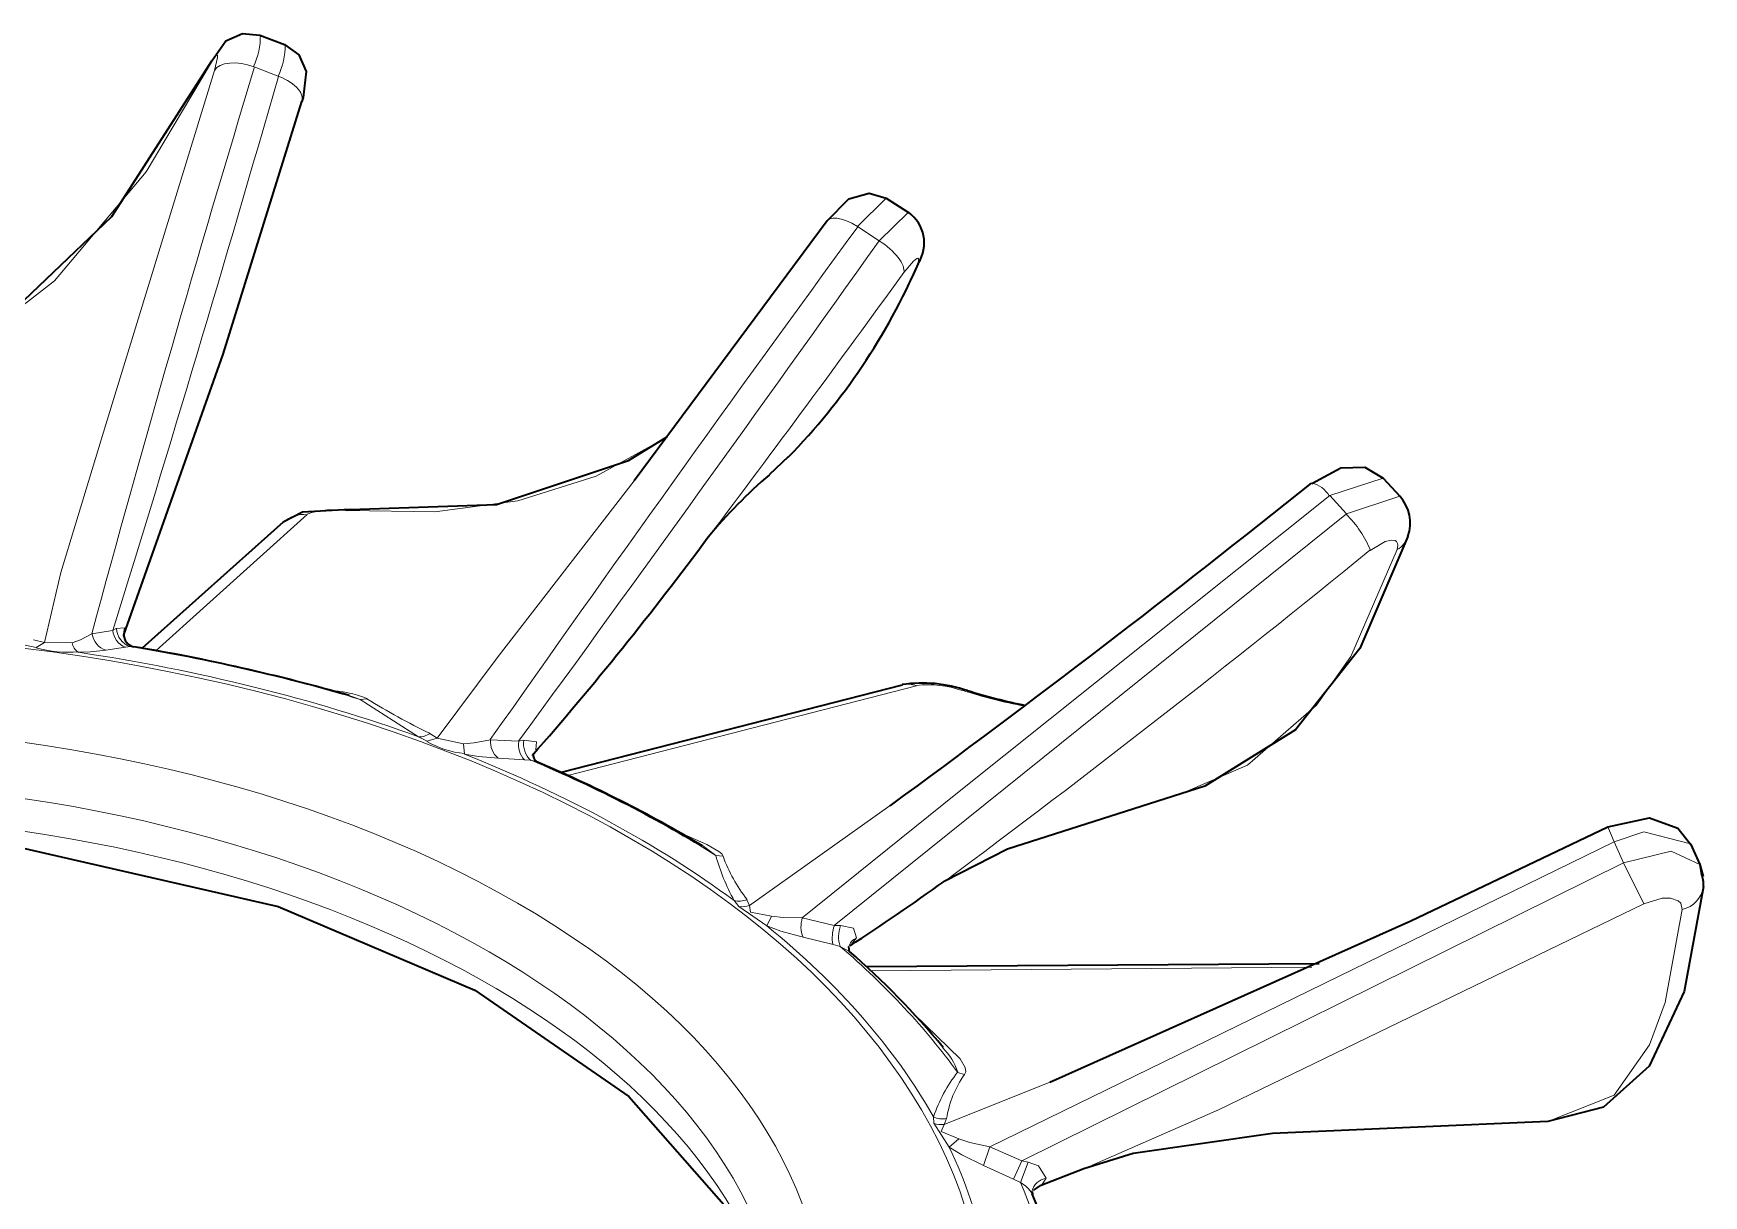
# Model space of a CAD drawing. Extents: x 145 to 857, y 42 to 790.
# Drawn here: x 659.634 to 662.144, y 495.198 to 496.944 of the extents above; entities that cross this region are included whole.
import ezdxf

# ---------------------------------------------------------------- set-up
doc = ezdxf.new("R2010")
doc.units = 0

msp = doc.modelspace()

# ---------------------------------------------------------------- linework, layer by layer
at = {"color": 7, "lineweight": 35, "ltscale": 0.000995021}
msp.add_line((659.9745, 496.9416), (660.0118, 496.9276), dxfattribs=at)
at = {"color": 7, "lineweight": 13, "ltscale": 0.000997118}
msp.add_line((659.9658, 496.8941), (660.0029, 496.8795), dxfattribs=at)
at = {"color": 7, "lineweight": 13, "ltscale": 0.001508}
msp.add_line((660.9156, 496.6964), (660.8725, 496.6542), dxfattribs=at)
at = {"color": 7, "lineweight": 35, "ltscale": 0.000991358}
msp.add_line((660.9156, 496.6964), (660.9491, 496.675), dxfattribs=at)
at = {"color": 7, "lineweight": 13, "ltscale": 0.001524}
msp.add_line((660.9054, 496.6324), (660.9489, 496.6751), dxfattribs=at)
at = {"color": 7, "lineweight": 35, "ltscale": 0.01216}
msp.add_line((660.8271, 496.6625), (660.537, 496.2721), dxfattribs=at)
at = {"color": 7, "lineweight": 13, "ltscale": 0.000986069}
msp.add_line((660.8725, 496.6542), (660.9054, 496.6324), dxfattribs=at)
at = {"color": 7, "lineweight": 35, "ltscale": 0.000972579}
msp.add_line((660.7686, 496.308), (660.7403, 496.2813), dxfattribs=at)
at = {"color": 7, "lineweight": 13, "ltscale": 0.002107}
msp.add_line((661.6624, 496.2761), (661.5823, 496.2498), dxfattribs=at)
at = {"color": 7, "lineweight": 35, "ltscale": 0.000929586}
msp.add_line((661.6624, 496.2761), (661.6877, 496.2489), dxfattribs=at)
at = {"color": 7, "lineweight": 13, "ltscale": 0.000929231}
msp.add_line((661.5823, 496.2498), (661.6072, 496.2221), dxfattribs=at)
at = {"color": 7, "lineweight": 13, "ltscale": 0.002122}
msp.add_line((661.6072, 496.2221), (661.6877, 496.2489), dxfattribs=at)
at = {"color": 7, "lineweight": 13, "ltscale": 0.007628}
msp.add_line((660.0457, 496.2211), (659.819, 496.0168), dxfattribs=at)
at = {"color": 7, "lineweight": 13, "ltscale": 9.28939e-05}
msp.add_line((660.1068, 496.2275), (660.1104, 496.2286), dxfattribs=at)
at = {"color": 7, "lineweight": 13, "ltscale": 0.024678}
msp.add_line((660.8376, 495.6039), (661.6072, 496.2221), dxfattribs=at)
at = {"color": 7, "lineweight": 35, "ltscale": 0.007103}
msp.add_line((660.0096, 496.2098), (659.798, 496.0203), dxfattribs=at)
at = {"color": 7, "lineweight": 13, "ltscale": 0.000790816}
msp.add_line((659.7534, 496.0471), (659.7222, 496.0419), dxfattribs=at)
at = {"color": 7, "lineweight": 13, "ltscale": 0.000156364}
msp.add_line((659.7589, 496.0501), (659.7534, 496.0471), dxfattribs=at)
at = {"color": 7, "lineweight": 13, "ltscale": 0.000433294}
msp.add_line((659.6218, 496.0252), (659.6387, 496.0214), dxfattribs=at)
at = {"color": 7, "lineweight": 13, "ltscale": 0.000424324}
msp.add_line((659.6343, 496.0332), (659.6508, 496.0289), dxfattribs=at)
at = {"color": 7, "lineweight": 13, "ltscale": 0.000356077}
msp.add_line((659.6387, 496.0214), (659.6508, 496.0289), dxfattribs=at)
at = {"color": 7, "lineweight": 13, "ltscale": 0.001041}
msp.add_line((659.6508, 496.0289), (659.6924, 496.0286), dxfattribs=at)
at = {"color": 7, "lineweight": 13, "ltscale": 0.00033439}
msp.add_line((659.6924, 496.0286), (659.7051, 496.0328), dxfattribs=at)
at = {"color": 7, "lineweight": 13, "ltscale": 0.000485321}
msp.add_line((659.7222, 496.0419), (659.7051, 496.0328), dxfattribs=at)
at = {"color": 7, "lineweight": 13, "ltscale": 0.000738994}
msp.add_line((659.7726, 496.022), (659.7433, 496.0176), dxfattribs=at)
at = {"color": 7, "lineweight": 13, "ltscale": 0.000180189}
msp.add_line((659.7797, 496.023), (659.7726, 496.022), dxfattribs=at)
at = {"color": 7, "lineweight": 13, "ltscale": 0.000136017}
msp.add_line((659.7852, 496.0227), (659.7797, 496.023), dxfattribs=at)
at = {"color": 7, "lineweight": 13, "ltscale": 0.000451918}
msp.add_line((659.702, 496.0143), (659.7201, 496.0149), dxfattribs=at)
at = {"color": 7, "lineweight": 13, "ltscale": 0.000585491}
msp.add_line((659.7433, 496.0176), (659.7201, 496.0149), dxfattribs=at)
at = {"color": 7, "lineweight": 13, "ltscale": 0.000443949}
msp.add_line((660.1086, 495.9493), (660.1254, 495.9435), dxfattribs=at)
at = {"color": 7, "lineweight": 13, "ltscale": 0.000256217}
msp.add_line((660.1254, 495.9435), (660.1356, 495.9446), dxfattribs=at)
at = {"color": 7, "lineweight": 13, "ltscale": 0.002603}
msp.add_line((660.1254, 495.9435), (660.2131, 495.8874), dxfattribs=at)
at = {"color": 7, "lineweight": 35, "ltscale": 0.01323}
msp.add_line((660.9399, 495.9651), (660.4272, 495.8337), dxfattribs=at)
at = {"color": 7, "lineweight": 13, "ltscale": 0.013516}
msp.add_line((660.9611, 495.964), (660.4376, 495.829), dxfattribs=at)
at = {"color": 7, "lineweight": 13, "ltscale": 0.00020461}
msp.add_line((661.0298, 495.9572), (661.038, 495.9569), dxfattribs=at)
at = {"color": 7, "lineweight": 13, "ltscale": 0.000360108}
msp.add_line((660.2131, 495.8874), (660.2258, 495.8806), dxfattribs=at)
at = {"color": 7, "lineweight": 13, "ltscale": 0.000398149}
msp.add_line((660.2258, 495.8806), (660.241, 495.8854), dxfattribs=at)
at = {"color": 7, "lineweight": 13, "ltscale": 0.000323775}
msp.add_line((660.2301, 495.8924), (660.241, 495.8854), dxfattribs=at)
at = {"color": 7, "lineweight": 13, "ltscale": 0.001014}
msp.add_line((660.241, 495.8854), (660.2806, 495.8767), dxfattribs=at)
at = {"color": 7, "lineweight": 13, "ltscale": 0.000401124}
msp.add_line((660.2806, 495.8767), (660.2966, 495.8781), dxfattribs=at)
at = {"color": 7, "lineweight": 13, "ltscale": 0.000387021}
msp.add_line((660.282, 495.8613), (660.2806, 495.8767), dxfattribs=at)
at = {"color": 7, "lineweight": 13, "ltscale": 0.000623786}
msp.add_line((660.321, 495.8829), (660.2966, 495.8781), dxfattribs=at)
at = {"color": 7, "lineweight": 13, "ltscale": 0.001056}
msp.add_line((660.3632, 495.8807), (660.321, 495.8829), dxfattribs=at)
at = {"color": 7, "lineweight": 13, "ltscale": 0.000202597}
msp.add_line((660.3712, 495.8824), (660.3632, 495.8807), dxfattribs=at)
at = {"color": 7, "lineweight": 13, "ltscale": 0.000528677}
msp.add_line((660.282, 495.8613), (660.3029, 495.8579), dxfattribs=at)
at = {"color": 7, "lineweight": 13, "ltscale": 0.000756634}
msp.add_line((660.3331, 495.8553), (660.3029, 495.8579), dxfattribs=at)
at = {"color": 7, "lineweight": 13, "ltscale": 0.00098795}
msp.add_line((660.3725, 495.8527), (660.3331, 495.8553), dxfattribs=at)
at = {"color": 7, "lineweight": 13, "ltscale": 0.000240205}
msp.add_line((660.3821, 495.852), (660.3725, 495.8527), dxfattribs=at)
at = {"color": 7, "lineweight": 13, "ltscale": 0.000224902}
msp.add_line((660.3907, 495.8495), (660.3821, 495.852), dxfattribs=at)
at = {"color": 7, "lineweight": 13, "ltscale": 0.006477}
msp.add_line((660.9216, 495.7841), (660.7105, 495.634), dxfattribs=at)
at = {"color": 7, "lineweight": 13, "ltscale": 0.000610117}
msp.add_line((662, 495.7518), (662.0098, 495.7295), dxfattribs=at)
at = {"color": 7, "lineweight": 13, "ltscale": 0.000627227}
msp.add_line((660.6395, 495.7238), (660.6598, 495.709), dxfattribs=at)
at = {"color": 7, "lineweight": 13, "ltscale": 0.02611}
msp.add_line((662.0098, 495.7295), (661.0713, 495.2713), dxfattribs=at)
at = {"color": 7, "lineweight": 13, "ltscale": 0.000859742}
msp.add_line((662.0098, 495.7295), (662.0235, 495.6979), dxfattribs=at)
at = {"color": 7, "lineweight": 35, "ltscale": 0.000858976}
msp.add_line((662.1241, 495.7264), (662.1384, 495.6952), dxfattribs=at)
at = {"color": 7, "lineweight": 13, "ltscale": 0.000276028}
msp.add_line((660.6598, 495.709), (660.6708, 495.7079), dxfattribs=at)
at = {"color": 7, "lineweight": 13, "ltscale": 0.025221}
msp.add_line((661.1195, 495.2501), (662.0235, 495.6979), dxfattribs=at)
at = {"color": 7, "lineweight": 13, "ltscale": 0.001722}
msp.add_line((662.0235, 495.6979), (662.054, 495.6362), dxfattribs=at)
at = {"color": 7, "lineweight": 35, "ltscale": 0.000359985}
msp.add_line((662.1384, 495.6952), (662.1407, 495.6809), dxfattribs=at)
at = {"color": 7, "lineweight": 35, "ltscale": 0.000456606}
msp.add_line((662.1384, 495.6952), (662.1435, 495.6776), dxfattribs=at)
at = {"color": 7, "lineweight": 13, "ltscale": 0.000234886}
msp.add_line((660.7066, 495.6425), (660.7105, 495.634), dxfattribs=at)
at = {"color": 7, "lineweight": 13, "ltscale": 0.000279903}
msp.add_line((660.6872, 495.6412), (660.6941, 495.6324), dxfattribs=at)
at = {"color": 7, "lineweight": 13, "ltscale": 0.001288}
msp.add_line((660.6941, 495.6324), (660.7365, 495.6031), dxfattribs=at)
at = {"color": 7, "lineweight": 13, "ltscale": 0.00040961}
msp.add_line((660.7365, 495.6031), (660.7433, 495.618), dxfattribs=at)
at = {"color": 7, "lineweight": 13, "ltscale": 0.000437959}
msp.add_line((660.7433, 495.618), (660.7607, 495.6159), dxfattribs=at)
at = {"color": 7, "lineweight": 13, "ltscale": 0.000563046}
msp.add_line((660.7365, 495.6031), (660.7576, 495.5954), dxfattribs=at)
at = {"color": 7, "lineweight": 13, "ltscale": 0.00086674}
msp.add_line((660.7911, 495.5863), (660.7576, 495.5954), dxfattribs=at)
at = {"color": 7, "lineweight": 13, "ltscale": 0.000720361}
msp.add_line((660.7896, 495.6153), (660.7607, 495.6159), dxfattribs=at)
at = {"color": 7, "lineweight": 13, "ltscale": 0.001236}
msp.add_line((660.8376, 495.6039), (660.7896, 495.6153), dxfattribs=at)
at = {"color": 7, "lineweight": 13, "ltscale": 0.000233471}
msp.add_line((660.847, 495.6038), (660.8376, 495.6039), dxfattribs=at)
at = {"color": 7, "lineweight": 13, "ltscale": 0.001156}
msp.add_line((660.8359, 495.5751), (660.7911, 495.5863), dxfattribs=at)
at = {"color": 7, "lineweight": 13, "ltscale": 0.000279052}
msp.add_line((660.8467, 495.5723), (660.8359, 495.5751), dxfattribs=at)
at = {"color": 7, "lineweight": 13, "ltscale": 0.000390304}
msp.add_line((660.8604, 495.5648), (660.8467, 495.5723), dxfattribs=at)
at = {"color": 7, "lineweight": 35, "ltscale": 0.000194418}
msp.add_line((660.8608, 495.5644), (660.8594, 495.5721), dxfattribs=at)
at = {"color": 7, "lineweight": 13, "ltscale": 0.000380385}
msp.add_line((660.8614, 495.5733), (660.8711, 495.585), dxfattribs=at)
at = {"color": 7, "lineweight": 35, "ltscale": 0.017011}
msp.add_line((661.5666, 495.5462), (660.8862, 495.5417), dxfattribs=at)
at = {"color": 7, "lineweight": 13, "ltscale": 0.016576}
msp.add_line((661.5555, 495.541), (660.8925, 495.5359), dxfattribs=at)
at = {"color": 7, "lineweight": 13, "ltscale": 0.004278}
msp.add_line((661.1617, 495.3684), (661.0028, 495.305), dxfattribs=at)
at = {"color": 7, "lineweight": 13, "ltscale": 0.000274854}
msp.add_line((661.023, 495.3831), (661.0335, 495.3799), dxfattribs=at)
at = {"color": 7, "lineweight": 13, "ltscale": 0.000238922}
msp.add_line((660.9868, 495.3163), (660.9871, 495.3067), dxfattribs=at)
at = {"color": 7, "lineweight": 13, "ltscale": 0.001074}
msp.add_line((660.9871, 495.3067), (661.0106, 495.2707), dxfattribs=at)
at = {"color": 7, "lineweight": 13, "ltscale": 0.000232064}
msp.add_line((661.0063, 495.3136), (661.0028, 495.305), dxfattribs=at)
at = {"color": 7, "lineweight": 13, "ltscale": 0.000478866}
msp.add_line((661.0106, 495.2707), (661.0249, 495.2834), dxfattribs=at)
at = {"color": 7, "lineweight": 13, "ltscale": 0.000553808}
msp.add_line((661.0106, 495.2707), (661.0294, 495.259), dxfattribs=at)
at = {"color": 7, "lineweight": 13, "ltscale": 0.000439098}
msp.add_line((661.0249, 495.2834), (661.0416, 495.2778), dxfattribs=at)
at = {"color": 7, "lineweight": 13, "ltscale": 0.000760828}
msp.add_line((661.0713, 495.2713), (661.0416, 495.2778), dxfattribs=at)
at = {"color": 7, "lineweight": 13, "ltscale": 0.000741181}
msp.add_line((661.0621, 495.2431), (661.0713, 495.2713), dxfattribs=at)
at = {"color": 7, "lineweight": 13, "ltscale": 0.001317}
msp.add_line((661.1195, 495.2501), (661.0713, 495.2713), dxfattribs=at)
at = {"color": 7, "lineweight": 13, "ltscale": 0.000910387}
msp.add_line((661.0621, 495.2431), (661.0294, 495.259), dxfattribs=at)
at = {"color": 7, "lineweight": 13, "ltscale": 0.00123}
msp.add_line((661.1069, 495.2227), (661.0621, 495.2431), dxfattribs=at)
at = {"color": 7, "lineweight": 13, "ltscale": 0.000752399}
msp.add_line((661.1069, 495.2227), (661.1195, 495.2501), dxfattribs=at)
at = {"color": 7, "lineweight": 13, "ltscale": 0.000809378}
msp.add_line((661.1177, 495.2178), (661.1292, 495.248), dxfattribs=at)
at = {"color": 7, "lineweight": 13, "ltscale": 0.000246448}
msp.add_line((661.1292, 495.248), (661.1195, 495.2501), dxfattribs=at)
at = {"color": 7, "lineweight": 13, "ltscale": 0.000295951}
msp.add_line((661.1177, 495.2178), (661.1069, 495.2227), dxfattribs=at)
at = {"color": 7, "lineweight": 35, "ltscale": 0.001762}
msp.add_line((661.2126, 495.238), (661.147, 495.2125), dxfattribs=at)
at = {"color": 7, "lineweight": 13, "ltscale": 0.000299247}
msp.add_line((661.1497, 495.214), (661.1562, 495.2241), dxfattribs=at)
at = {"color": 7, "lineweight": 35, "ltscale": 0.000112814}
msp.add_line((661.1349, 495.2043), (661.1354, 495.1998), dxfattribs=at)
at = {"color": 7, "lineweight": 35, "ltscale": 0.000267464}
msp.add_line((661.1381, 495.2065), (661.147, 495.2125), dxfattribs=at)
at = {"color": 7, "lineweight": 13, "ltscale": 0.000163506}
msp.add_line((661.1436, 495.2116), (661.1497, 495.214), dxfattribs=at)
at = {"color": 7, "lineweight": 35}
for points in [[(659.9023, 496.9031), (659.9237, 496.9329), (659.9484, 496.9442), (659.9745, 496.9416)], [(660.0118, 496.9276), (660.0332, 496.9121), (660.0442, 496.8871), (660.0395, 496.848), (660.0378, 496.8421)], [(659.0793, 496.3007), (659.343, 496.3661), (659.5541, 496.4807), (659.7521, 496.6693), (659.9023, 496.9031)], [(659.77, 496.0403), (659.9197, 496.4621), (660.0378, 496.8421)], [(660.8271, 496.6625), (660.8594, 496.6958), (660.8901, 496.7043), (660.9156, 496.6964)], [(660.1104, 496.2286), (660.3304, 496.2364), (660.5286, 496.3025), (660.587, 496.3383)], [(661.5552, 496.268), (661.5988, 496.2915), (661.6348, 496.2925), (661.6624, 496.2761)], [(660.1104, 496.2286), (660.0387, 496.2246), (660.0096, 496.2098)], [(661.6998, 496.1884), (661.6275, 496.0199), (661.531, 495.8977), (661.3948, 495.8133), (661.3583, 495.8014)], [(661.3583, 495.8014), (661.0978, 495.7185), (661.0027, 495.67)], [(658.1501, 495.4876), (658.4378, 495.618), (658.7735, 495.7059), (659.1901, 495.7471), (659.6106, 495.7218), (660.0023, 495.6321), (660.2974, 495.5068), (660.5292, 495.347), (660.6751, 495.1804), (660.7535, 495.0001), (660.7653, 494.9169)], [(661.1617, 495.3684), (661.7041, 495.6106), (662, 495.7518)], [(662, 495.7518), (662.0625, 495.7654), (662.1053, 495.7501), (662.1246, 495.7253)], [(662.1438, 495.6624), (662.1147, 495.5045), (662.0622, 495.3923), (661.9935, 495.3307), (661.9099, 495.3093)], [(661.9099, 495.3093), (661.4962, 495.2914), (661.2869, 495.261), (661.2126, 495.238)]]:
    msp.add_lwpolyline(points, dxfattribs=at)
at = {"color": 7, "lineweight": 13}
for points in [[(659.0794, 496.2992), (659.291, 496.3457), (659.49, 496.4362), (659.6658, 496.5724), (659.8036, 496.7361), (659.9006, 496.8986)], [(659.9006, 496.8986), (659.9066, 496.909), (659.9088, 496.9118), (659.9095, 496.9124), (659.9107, 496.9124), (659.9111, 496.911), (659.9109, 496.9081), (659.9063, 496.8886)], [(659.9063, 496.8886), (659.7432, 496.3568), (659.6756, 496.1343), (659.6508, 496.0289)], [(660.9423, 496.5848), (660.9567, 496.6022), (660.9618, 496.606), (660.9631, 496.6064), (660.9642, 496.6055), (660.9641, 496.6019), (660.9606, 496.5924)], [(660.1068, 496.2275), (660.2376, 496.2254), (660.3624, 496.2417), (660.4799, 496.2788), (660.5869, 496.3381)], [(660.537, 496.2721), (660.3325, 496.0078), (660.241, 495.8854)], [(661.5823, 496.2498), (661.0229, 495.8031), (660.7896, 495.6153)], [(661.6431, 496.1671), (661.6654, 496.1807), (661.6749, 496.183), (661.6804, 496.1823), (661.6824, 496.181), (661.6843, 496.178), (661.6847, 496.1753), (661.6836, 496.1687)], [(661.6836, 496.1687), (661.614, 496.0081), (661.5625, 495.9346), (661.4586, 495.8445), (661.3583, 495.8014)], [(659.7692, 496.0386), (659.7711, 496.0512), (659.7589, 496.0501)], [(660.3894, 495.8679), (660.3903, 495.8795), (660.3712, 495.8824)], [(660.6075, 495.7425), (660.6461, 495.7257), (660.6644, 495.7151), (660.6687, 495.7113), (660.6708, 495.7079)], [(662.1241, 495.7264), (662.0544, 495.7444), (662.0098, 495.7295)], [(662.0235, 495.6979), (662.0954, 495.7155), (662.1384, 495.6952)], [(662.054, 495.6362), (662.0817, 495.6447), (662.0944, 495.6448), (662.1058, 495.6409), (662.1096, 495.6372), (662.112, 495.6277)], [(660.7105, 495.634), (660.7119, 495.6237), (660.7433, 495.618)], [(661.2126, 495.238), (661.4149, 495.3268), (662.054, 495.6362)], [(662.112, 495.6277), (662.0863, 495.4881), (662.0629, 495.4247), (662.0095, 495.3487), (661.9099, 495.3093)], [(660.8711, 495.585), (660.8665, 495.5997), (660.847, 495.6038)], [(660.9579, 495.4703), (661.0267, 495.4036), (661.0343, 495.3904), (661.0352, 495.384), (661.0335, 495.3799)], [(661.0028, 495.305), (660.9985, 495.2942), (661.0249, 495.2834)], [(661.1562, 495.2241), (661.1447, 495.2429), (661.1292, 495.248)]]:
    msp.add_lwpolyline(points, dxfattribs=at)
for centre, radius, start, end in [((659.8687, 496.9405), 0.1067, 334.4774, 0.6021), ((659.9044, 496.9265), 0.1082, 334.4881, 0.5661), ((688.1677, 488.3257), 29.4738, 163.09999, 164.82313), ((621.6122, 507.8975), 39.94, 342.74021, 343.98677), ((702.3055, 466.3824), 51.3127, 143.84734, 144.90607), ((600.1368, 539.8386), 74.5624, 323.875136, 324.587385), ((639.1092, 512.4058), 26.9626, 323.02127, 324.07189), ((660.0897, 496.9715), 0.9495, 315.6583, 336.4781), ((661.5447, 496.2271), 0.0431, 31.0612, 75.5801), ((660.0402, 496.1752), 0.0462, 83.1084, 131.4241), ((660.0859, 496.1035), 0.1251, 80.3895, 108.8652), ((661.4962, 496.1081), 0.1587, 21.8907, 45.7851), ((661.6664, 496.1994), 0.0352, 299.2597, 341.7353), ((649.9432, 510.5383), 18.5309, 306.64277, 309.1495), ((659.7834, 496.0497), 0.0299, 184.7615, 248.4875), ((659.7898, 496.0518), 0.0307, 183.0656, 250.7485), ((659.6866, 496.1845), 0.1702, 253.608, 275.1473), ((659.7141, 496.0322), 0.0218, 189.6054, 236.0222), ((659.7523, 496.0464), 0.0302, 188.6124, 252.78), ((660.0628, 495.7496), 0.2085, 69.5378, 86.0392), ((660.6317, 496.7346), 0.9329, 237.872, 244.5074), ((660.9487, 495.9297), 0.0365, 70.0398, 103.9295), ((660.9785, 495.8049), 0.1605, 71.3731, 96.2289), ((661.2726, 496.7142), 0.7949, 252.2206, 259.2137), ((660.2144, 495.9142), 0.0269, 267.3624, 305.8737), ((660.2924, 495.9913), 0.1294, 238.9403, 265.421), ((660.3526, 495.8797), 0.0315, 174.1679, 231.2673), ((660.3959, 495.8752), 0.0328, 170.3744, 223.8911), ((660.4041, 495.8763), 0.0332, 169.6171, 227.8751), ((660.9653, 495.7948), 0.3175, 195.6742, 208.9), ((660.8939, 495.7889), 0.2375, 199.9516, 218.0172), ((660.6948, 495.6718), 0.0315, 255.914, 291.8833), ((662.1026, 495.6688), 0.0419, 282.8715, 351.1405), ((660.6992, 495.6656), 0.0336, 261.2602, 289.6529), ((660.8307, 495.6021), 0.043, 162.2833, 201.735), ((660.8884, 495.5854), 0.0537, 159.9725, 191.1356), ((660.8928, 495.5867), 0.0486, 159.5659, 197.3858), ((660.8788, 495.5661), 0.0204, 112.2253, 164.1055), ((660.9355, 495.3546), 0.0925, 18.0668, 45.0953), ((661.1983, 495.2462), 0.2226, 141.9881, 161.6662), ((661.1647, 495.2881), 0.1603, 145.042, 170.8703), ((661.0007, 495.3454), 0.0323, 244.4757, 279.9165), ((660.9982, 495.3355), 0.0309, 248.9255, 278.5447), ((661.0956, 495.1772), 0.046, 30.6325, 61.4194), ((661.1592, 495.199), 0.025, 96.7386, 167.7187), ((661.1586, 495.1873), 0.0282, 108.3615, 139.6648)]:
    msp.add_arc(centre, radius, start, end, dxfattribs=at)
at = {"color": 7, "lineweight": 35}
for centre, radius, start, end in [((660.9164, 496.6293), 0.0565, 327.3748, 54.6516), ((660.0782, 496.9827), 0.9656, 315.6555, 336.5626), ((661.2247, 495.7126), 0.7467, 130.4214, 140.5209), ((649.8715, 510.8662), 18.6974, 306.22899, 308.67212), ((661.6423, 496.2086), 0.0608, 340.662, 41.6051), ((656.4918, 499.2631), 5.1706, 318.827, 323.5002), ((659.7888, 496.0408), 0.0185, 176.9174, 258.6441), ((659.303, 493.1458), 2.917, 73.9682, 80.4853), ((660.9707, 495.7629), 0.2051, 70.8665, 98.668), ((661.2777, 496.7092), 0.7895, 252.325, 258.8725), ((660.3981, 495.86), 0.0128, 168.1319, 235.083), ((659.6058, 493.9879), 2.0203, 59.2285, 67.1383), ((658.9329, 498.5423), 3.5404, 303.0053, 305.7765), ((662.1077, 495.6658), 0.0363, 354.5752, 24.5652), ((660.0835, 494.6655), 1.1884, 39.445, 49.1756), ((660.4499, 494.9135), 0.7429, 14.5745, 22.7336)]:
    msp.add_arc(centre, radius, start, end, dxfattribs=at)
at = {"color": 7, "lineweight": 13}
for centre, major_axis, ratio, start_param, end_param in [((659.9528, 496.871), (0.0479, -0.0145), 0.521664, 1.454983, 3.011847), ((659.9899, 496.8567), (0.0479, -0.0146), 0.515895, 6.153959, 7.738365), ((660.8675, 496.6329), (0.0403, -0.0295), 0.40832, 1.742643, 3.299507), ((660.9006, 496.6115), (0.0403, -0.0295), 0.402201, 0.157444, 1.74185), ((659.2409, 494.9905), (-1.8234, 0), 0.57735, 5.846853, 12.130038), ((659.2409, 494.9514), (1.9327, 0), 0.57735, 1.095444, 1.288245), ((659.2409, 494.9905), (-1.585, 0), 0.57735, 5.497787, 11.780972), ((659.2409, 494.9882), (-1.836, 0), 0.57735, 4.154365, 4.458533), ((659.2409, 494.9882), (-1.836, 0), 0.57735, 3.805299, 4.109467), ((659.2409, 494.9514), (1.9327, 0), 0.57735, 0.746378, 0.939179), ((659.2409, 494.9415), (-1.525, 0), 0.57735, 3.141593, 6.283184), ((659.2409, 494.8925), (-1.525, 0), 0.57735, 3.170027, 6.253241), ((659.2409, 494.9882), (-1.836, 0), 0.57735, 3.456234, 3.760401), ((659.2409, 494.9514), (1.9327, 0), 0.57735, 0.397312, 0.590114), ((659.2409, 494.9882), (-1.836, 0), 0.57735, 3.107168, 3.411336), ((659.2409, 494.9514), (1.9327, 0), 0.57735, 0.048247, 0.241048)]:
    msp.add_ellipse(centre, major_axis=major_axis, ratio=ratio, start_param=start_param, end_param=end_param, dxfattribs=at)

doc.saveas('drawing.dxf')
